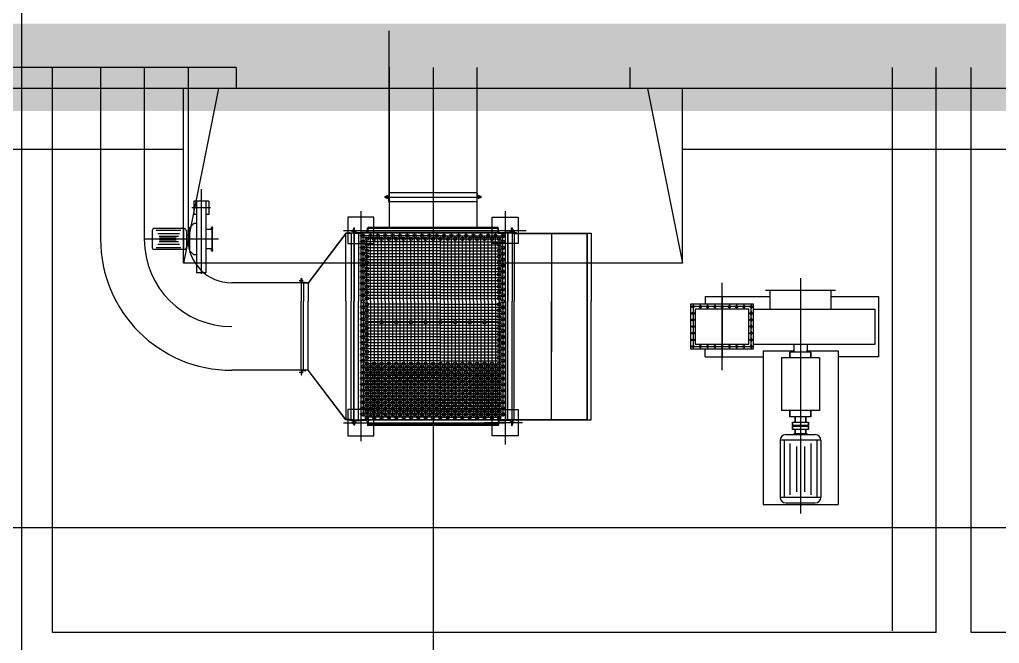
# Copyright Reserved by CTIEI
# Model space of a CAD drawing. Header units: metres. Extents: x -170 to 1091, y -90 to 504.
# Drawn here: x 199.98 to 211.17, y 76.11 to 83.25 of the extents above; entities that cross this region are included whole.
import ezdxf

# ---------------------------------------------------------------- set-up
doc = ezdxf.new("R2010")
doc.units = ezdxf.units.M
for name, pattern in [('PF_CENTER', [400, 250, -50, 50, -50]), ('PF_DASHED', [150, 100, -50]), ('PF_DIVIDE', [250, 100, -50, 0, -50, 0, -50])]:
    doc.linetypes.add(name, pattern=pattern)
for name, color, linetype in [('01', 7, 'CONTINUOUS'), ('02', 1, 'CONTINUOUS'), ('04', 2, 'PF_DASHED'), ('05', 4, 'PF_CENTER'), ('07', 6, 'PF_DIVIDE'), ('TKX', 3, 'CONTINUOUS'), ('方格网', 6, 'CONTINUOUS')]:
    doc.layers.add(name, color=color, linetype=linetype)

msp = doc.modelspace()

# ---------------------------------------------------------------- linework, layer by layer
for p, q in [((209.3, 80.148, 0), (208.5, 80.148, 0)), ((208.55, 80.148, 0), (208.55, 79.935, 0)), ((209.25, 79.935, 0), (209.25, 80.148, 0)), ((208.364, 79.935, 0), (209.754, 79.935, 0)), ((208.825, 79.535, 0), (208.825, 79.442, 0)), ((208.975, 79.535, 0), (208.975, 79.442, 0)), ((209.02, 79.442, 0), (208.78, 79.442, 0)), ((208.78, 79.442, 0), (208.78, 79.376, 0)), ((208.78, 79.376, 0), (208.78, 79.442, 0)), ((208.825, 79.442, 0), (208.825, 79.465, 0)), ((208.975, 79.442, 0), (208.975, 79.465, 0)), ((209.02, 79.442, 0), (209.02, 79.376, 0)), ((209.02, 79.376, 0), (209.02, 79.442, 0)), ((208.682, 79.376, 0), (208.682, 78.777, 0)), ((209.117, 79.376, 0), (208.682, 79.376, 0)), ((209.117, 79.376, 0), (209.117, 78.777, 0)), ((209.117, 78.777, 0), (208.682, 78.777, 0)), ((208.78, 78.704, 0), (208.78, 78.777, 0)), ((208.78, 78.777, 0), (208.78, 78.704, 0)), ((209.02, 78.704, 0), (209.02, 78.777, 0)), ((209.02, 78.777, 0), (209.02, 78.704, 0)), ((209.02, 78.704, 0), (208.78, 78.704, 0)), ((208.81, 78.642, 0), (208.81, 78.603, 0)), ((208.81, 78.603, 0), (208.81, 78.642, 0)), ((208.81, 78.642, 0), (208.99, 78.642, 0)), ((208.84, 78.642, 0), (208.84, 78.704, 0)), ((208.84, 78.704, 0), (208.84, 78.642, 0)), ((208.96, 78.642, 0), (208.96, 78.704, 0)), ((208.96, 78.704, 0), (208.96, 78.642, 0)), ((208.99, 78.642, 0), (208.99, 78.603, 0)), ((208.99, 78.603, 0), (208.99, 78.642, 0)), ((208.99, 78.603, 0), (208.81, 78.603, 0)), ((208.81, 78.597, 0), (208.81, 78.558, 0)), ((208.81, 78.558, 0), (208.81, 78.597, 0)), ((208.81, 78.597, 0), (208.99, 78.597, 0)), ((208.99, 78.558, 0), (208.81, 78.558, 0)), ((208.84, 78.597, 0), (208.84, 78.603, 0)), ((208.84, 78.603, 0), (208.84, 78.597, 0)), ((208.84, 78.51, 0), (208.84, 78.558, 0)), ((208.84, 78.558, 0), (208.84, 78.51, 0)), ((208.96, 78.597, 0), (208.96, 78.603, 0)), ((208.96, 78.603, 0), (208.96, 78.597, 0)), ((208.96, 78.51, 0), (208.96, 78.558, 0)), ((208.96, 78.558, 0), (208.96, 78.51, 0)), ((208.99, 78.597, 0), (208.99, 78.558, 0)), ((208.99, 78.558, 0), (208.99, 78.597, 0)), ((209.132, 78.436, 0), (208.668, 78.436, 0)), ((208.668, 78.436, 0), (208.668, 77.782, 0)), ((208.731, 78.499, 0), (209.069, 78.499, 0)), ((209.132, 78.436, 0), (209.132, 77.782, 0)), ((209.132, 77.782, 0), (208.668, 77.782, 0)), ((208.731, 77.719, 0), (209.069, 77.719, 0))]:
    msp.add_line(p, q)
at = {"ltscale": 8}
for p, q in [((204.093, 79.791, 0), (203.963, 79.791, 0)), ((204.093, 79.781, 0), (203.963, 79.781, 0)), ((204.261, 79.791, 0), (204.131, 79.791, 0)), ((204.261, 79.781, 0), (204.131, 79.781, 0)), ((204.429, 79.791, 0), (204.299, 79.791, 0)), ((204.429, 79.781, 0), (204.299, 79.781, 0)), ((204.597, 79.791, 0), (204.467, 79.791, 0)), ((204.597, 79.781, 0), (204.467, 79.781, 0)), ((204.765, 79.791, 0), (204.635, 79.791, 0)), ((204.765, 79.781, 0), (204.635, 79.781, 0)), ((204.933, 79.791, 0), (204.803, 79.791, 0)), ((204.933, 79.781, 0), (204.803, 79.781, 0)), ((205.101, 79.791, 0), (204.971, 79.791, 0)), ((205.101, 79.781, 0), (204.971, 79.781, 0)), ((205.269, 79.791, 0), (205.139, 79.791, 0)), ((205.269, 79.781, 0), (205.139, 79.781, 0)), ((205.437, 79.791, 0), (205.307, 79.791, 0)), ((205.437, 79.781, 0), (205.307, 79.781, 0))]:
    msp.add_line(p, q, dxfattribs=at)
at = {"linetype": 'Continuous', "const_width": 1, "elevation": 0}
msp.add_lwpolyline([(165.7, 127.024), (280.5, 127.024), (280.5, 82.699), (165.7, 82.699)], close=True, dxfattribs=at)
at = {"elevation": 0}
msp.add_lwpolyline([(208.823, 78.51), (208.823, 78.499), (208.977, 78.499), (208.977, 78.51)], close=True, dxfattribs=at)
for centre, start, end in [((208.731, 78.436, 0), 90, 180), ((209.069, 78.436, 0), 0, 90), ((208.731, 77.782, 0), 180, 270)]:
    msp.add_arc(centre, 0.063, start, end)
at = {"layer": '01', "ltscale": 8}
for p, q in [((200.9, 82.699, 0), (200.9, 80.735, 0)), ((201.9, 82.699, 0), (201.9, 80.735, 0)), ((204.2, 82.699, 0), (204.2, 80.867, 0)), ((205.2, 82.699, 0), (205.2, 80.867, 0)), ((204.2, 81.217, 0), (204.15, 81.217, 0)), ((204.2, 81.217, 0), (204.15, 81.217, 0)), ((204.15, 81.217, 0), (205.25, 81.217, 0)), ((204.156, 81.223, 0), (204.188, 81.223, 0)), ((204.156, 81.211, 0), (204.188, 81.211, 0)), ((204.194, 81.261, 0), (204.194, 81.229, 0)), ((204.194, 81.173, 0), (204.194, 81.205, 0)), ((204.2, 81.267, 0), (205.202, 81.267, 0)), ((205.2, 81.217, 0), (205.25, 81.217, 0)), ((205.2, 81.217, 0), (205.25, 81.217, 0)), ((205.206, 81.261, 0), (205.206, 81.229, 0)), ((205.206, 81.173, 0), (205.206, 81.205, 0)), ((205.244, 81.223, 0), (205.212, 81.223, 0)), ((205.244, 81.211, 0), (205.212, 81.211, 0)), ((201.965, 81.169, 0), (201.965, 81.018, 0)), ((202.136, 81.169, 0), (201.965, 81.169, 0)), ((201.995, 81.169, 0), (201.995, 80.348, 0)), ((202.104, 81.169, 0), (202.104, 80.348, 0)), ((202.136, 81.169, 0), (202.136, 81.018, 0)), ((204.2, 81.167, 0), (205.202, 81.167, 0)), ((201.995, 81.018, 0), (201.965, 81.018, 0)), ((201.995, 81.018, 0), (201.965, 81.018, 0)), ((202.136, 81.018, 0), (202.104, 81.018, 0)), ((203.725, 80.985, 0), (203.725, 80.685, 0)), ((204.025, 80.985, 0), (203.725, 80.985, 0)), ((204.025, 80.685, 0), (204.025, 80.985, 0)), ((205.375, 80.985, 0), (205.675, 80.985, 0)), ((205.375, 80.685, 0), (205.375, 80.985, 0)), ((205.675, 80.985, 0), (205.675, 80.685, 0)), ((201.86, 80.855, 0), (201.511, 80.855, 0)), ((201.85, 80.855, 0), (201.85, 80.615, 0)), ((201.915, 80.865, 0), (201.965, 80.915, 0)), ((201.915, 80.865, 0), (201.915, 80.605, 0)), ((201.995, 80.915, 0), (201.965, 80.915, 0)), ((202.176, 80.877, 0), (202.172, 80.877, 0)), ((202.172, 80.877, 0), (202.172, 80.593, 0)), ((202.176, 80.877, 0), (202.176, 80.593, 0)), ((203.794, 80.802, 0), (203.794, 80.852, 0)), ((203.797, 80.802, 0), (203.797, 80.867, 0)), ((203.806, 80.82, 0), (203.802, 80.863, 0)), ((203.948, 80.82, 0), (203.952, 80.863, 0)), ((205.443, 80.867, 0), (203.957, 80.867, 0)), ((203.957, 80.802, 0), (203.957, 80.867, 0)), ((205.443, 80.855, 0), (203.957, 80.855, 0)), ((205.443, 80.802, 0), (205.443, 80.867, 0)), ((205.452, 80.82, 0), (205.448, 80.863, 0)), ((205.594, 80.82, 0), (205.598, 80.863, 0)), ((205.603, 80.802, 0), (205.603, 80.867, 0)), ((205.606, 80.802, 0), (205.606, 80.852, 0)), ((201.491, 80.835, 0), (201.491, 80.635, 0)), ((201.881, 80.835, 0), (201.881, 80.635, 0)), ((201.915, 80.775, 0), (201.881, 80.775, 0)), ((202.176, 80.847, 0), (202.104, 80.847, 0)), ((203.704, 80.802, 0), (203.274, 80.235, 0)), ((203.705, 80.799, 0), (203.275, 80.232, 0)), ((203.744, 80.802, 0), (203.704, 80.802, 0)), ((203.705, 80.024, 0), (203.705, 80.799, 0)), ((203.764, 80.799, 0), (203.705, 80.799, 0)), ((203.794, 80.802, 0), (203.744, 80.802, 0)), ((203.749, 80.807, 0), (203.784, 80.807, 0)), ((203.764, 80.802, 0), (203.764, 80.024, 0)), ((203.789, 80.847, 0), (203.789, 80.813, 0)), ((203.794, 80.814, 0), (203.794, 80.024, 0)), ((203.797, 80.814, 0), (203.797, 80.024, 0)), ((203.797, 80.802, 0), (203.877, 80.802, 0)), ((203.816, 80.811, 0), (203.877, 80.811, 0)), ((203.85, 80.814, 0), (203.85, 80.024, 0)), ((203.938, 80.811, 0), (203.877, 80.811, 0)), ((203.957, 80.802, 0), (203.877, 80.802, 0)), ((205.443, 80.811, 0), (203.957, 80.811, 0)), ((205.443, 80.802, 0), (203.957, 80.802, 0)), ((205.443, 80.802, 0), (205.523, 80.802, 0)), ((205.462, 80.811, 0), (205.523, 80.811, 0)), ((205.584, 80.811, 0), (205.523, 80.811, 0)), ((205.603, 80.802, 0), (205.523, 80.802, 0)), ((205.55, 80.802, 0), (205.55, 80.024, 0)), ((205.603, 80.814, 0), (205.603, 80.024, 0)), ((205.606, 80.814, 0), (205.606, 80.024, 0)), ((205.606, 80.802, 0), (205.656, 80.802, 0)), ((205.611, 80.847, 0), (205.611, 80.813, 0)), ((205.651, 80.807, 0), (205.617, 80.807, 0)), ((205.626, 80.802, 0), (205.626, 80.024, 0)), ((205.626, 80.799, 0), (206.463, 80.799, 0)), ((205.656, 80.802, 0), (206.506, 80.802, 0)), ((206.056, 80.799, 0), (206.056, 79.446, 0)), ((206.463, 78.668, 0), (206.463, 80.802, 0)), ((206.466, 78.668, 0), (206.466, 80.802, 0)), ((206.506, 80.802, 0), (206.506, 80.024, 0)), ((201.915, 80.695, 0), (201.881, 80.695, 0)), ((203.725, 80.685, 0), (204.025, 80.685, 0)), ((205.675, 80.685, 0), (205.375, 80.685, 0)), ((201.86, 80.615, 0), (201.511, 80.615, 0)), ((201.915, 80.605, 0), (201.965, 80.555, 0)), ((201.995, 80.555, 0), (201.965, 80.555, 0)), ((202.176, 80.623, 0), (202.104, 80.623, 0)), ((202.176, 80.593, 0), (202.172, 80.593, 0)), ((202.104, 80.348, 0), (201.995, 80.348, 0)), ((203.274, 80.235, 0), (202.4, 80.235, 0)), ((203.194, 80.235, 0), (203.194, 80.285, 0)), ((203.194, 80.235, 0), (203.194, 80.024, 0)), ((203.194, 80.235, 0), (203.244, 80.235, 0)), ((203.274, 80.235, 0), (203.194, 80.235, 0)), ((203.199, 80.28, 0), (203.199, 80.246, 0)), ((203.239, 80.24, 0), (203.205, 80.24, 0)), ((203.219, 80.235, 0), (203.219, 80.024, 0)), ((203.275, 80.232, 0), (203.219, 80.232, 0)), ((203.274, 80.232, 0), (203.274, 80.024, 0)), ((207.81, 80.08, 0), (207.81, 79.99, 0)), ((207.81, 80.08, 0), (208.55, 80.08, 0)), ((209.25, 80.08, 0), (209.79, 80.08, 0)), ((209.79, 80.08, 0), (209.79, 79.39, 0)), ((203.194, 79.235, 0), (203.194, 80.024, 0)), ((203.219, 79.235, 0), (203.219, 80.024, 0)), ((203.274, 79.235, 0), (203.274, 80.024, 0)), ((203.705, 80.024, 0), (203.705, 78.671, 0)), ((203.764, 78.668, 0), (203.764, 80.024, 0)), ((203.794, 78.668, 0), (203.794, 80.024, 0)), ((203.797, 78.668, 0), (203.797, 80.024, 0)), ((203.85, 78.668, 0), (203.85, 80.024, 0)), ((205.55, 78.668, 0), (205.55, 80.024, 0)), ((205.603, 78.668, 0), (205.603, 80.024, 0)), ((205.606, 78.668, 0), (205.606, 80.024, 0)), ((205.626, 78.668, 0), (205.626, 80.024, 0)), ((206.056, 78.671, 0), (206.056, 80.024, 0)), ((206.506, 78.668, 0), (206.506, 80.024, 0)), ((207.644, 79.99, 0), (207.644, 79.48, 0)), ((208.364, 79.99, 0), (207.644, 79.99, 0)), ((208.364, 79.48, 0), (208.364, 79.99, 0)), ((207.698, 79.935, 0), (207.698, 79.535, 0)), ((208.31, 79.935, 0), (207.698, 79.935, 0)), ((208.31, 79.535, 0), (208.31, 79.935, 0)), ((209.754, 79.535, 0), (209.754, 79.935, 0)), ((207.698, 79.535, 0), (208.31, 79.535, 0)), ((207.644, 79.48, 0), (208.364, 79.48, 0)), ((207.81, 79.39, 0), (207.81, 79.48, 0)), ((208.472, 79.458, 0), (208.472, 77.7, 0)), ((208.472, 79.458, 0), (208.825, 79.458, 0)), ((208.975, 79.458, 0), (209.329, 79.458, 0)), ((209.329, 79.458, 0), (209.329, 77.7, 0)), ((207.81, 79.39, 0), (208.472, 79.39, 0)), ((209.79, 79.39, 0), (209.329, 79.39, 0)), ((203.274, 79.235, 0), (202.4, 79.235, 0)), ((203.274, 79.235, 0), (203.194, 79.235, 0)), ((203.194, 79.235, 0), (203.244, 79.235, 0)), ((203.194, 79.235, 0), (203.194, 79.185, 0)), ((203.199, 79.19, 0), (203.199, 79.225, 0)), ((203.239, 79.23, 0), (203.205, 79.23, 0)), ((203.275, 79.238, 0), (203.219, 79.238, 0)), ((203.704, 78.668, 0), (203.274, 79.235, 0)), ((203.705, 78.671, 0), (203.275, 79.238, 0)), ((204.025, 78.785, 0), (203.725, 78.785, 0)), ((203.725, 78.785, 0), (203.725, 78.485, 0)), ((204.025, 78.485, 0), (204.025, 78.785, 0)), ((205.375, 78.785, 0), (205.675, 78.785, 0)), ((205.375, 78.485, 0), (205.375, 78.785, 0)), ((205.675, 78.785, 0), (205.675, 78.485, 0)), ((203.744, 78.668, 0), (203.704, 78.668, 0)), ((203.764, 78.671, 0), (203.705, 78.671, 0)), ((203.794, 78.668, 0), (203.744, 78.668, 0)), ((203.749, 78.663, 0), (203.784, 78.663, 0)), ((203.789, 78.623, 0), (203.789, 78.658, 0)), ((203.794, 78.668, 0), (203.794, 78.618, 0)), ((203.797, 78.668, 0), (203.877, 78.668, 0)), ((203.797, 78.668, 0), (203.797, 78.603, 0)), ((203.806, 78.651, 0), (203.802, 78.608, 0)), ((203.816, 78.66, 0), (203.877, 78.66, 0)), ((203.957, 78.668, 0), (203.877, 78.668, 0)), ((203.938, 78.66, 0), (203.877, 78.66, 0)), ((203.948, 78.651, 0), (203.952, 78.608, 0)), ((205.905, 78.668, 0), (203.957, 78.668, 0)), ((203.957, 78.668, 0), (203.957, 78.603, 0)), ((205.443, 78.665, 0), (203.957, 78.665, 0)), ((205.443, 78.615, 0), (203.957, 78.615, 0)), ((205.443, 78.668, 0), (205.523, 78.668, 0)), ((205.443, 78.668, 0), (205.443, 78.603, 0)), ((205.452, 78.651, 0), (205.448, 78.608, 0)), ((205.462, 78.66, 0), (205.523, 78.66, 0)), ((205.603, 78.668, 0), (205.523, 78.668, 0)), ((205.584, 78.66, 0), (205.523, 78.66, 0)), ((205.594, 78.651, 0), (205.598, 78.608, 0)), ((205.603, 78.668, 0), (205.603, 78.603, 0)), ((205.606, 78.668, 0), (205.656, 78.668, 0)), ((205.606, 78.668, 0), (205.606, 78.618, 0)), ((205.611, 78.623, 0), (205.611, 78.658, 0)), ((205.651, 78.663, 0), (205.617, 78.663, 0)), ((205.626, 78.671, 0), (206.463, 78.671, 0)), ((205.656, 78.668, 0), (206.506, 78.668, 0)), ((205.443, 78.603, 0), (203.957, 78.603, 0)), ((203.725, 78.485, 0), (204.025, 78.485, 0)), ((205.675, 78.485, 0), (205.375, 78.485, 0)), ((208.472, 77.7, 0), (209.329, 77.7, 0))]:
    msp.add_line(p, q, dxfattribs=at)
at = {"layer": '01'}
msp.add_line((208.364, 79.535, 0), (209.754, 79.535, 0), dxfattribs=at)
at = {"layer": '01', "ltscale": 8}
for centre, radius in [((203.902, 80.772, 0), 0.02), ((203.944, 80.738, 0), 0.02), ((203.986, 80.772, 0), 0.02), ((204.028, 80.738, 0), 0.02), ((204.07, 80.772, 0), 0.02), ((204.112, 80.738, 0), 0.02), ((204.154, 80.772, 0), 0.02), ((204.196, 80.738, 0), 0.02), ((204.238, 80.772, 0), 0.02), ((204.28, 80.738, 0), 0.02), ((204.322, 80.772, 0), 0.02), ((204.364, 80.738, 0), 0.02), ((204.406, 80.772, 0), 0.02), ((204.448, 80.738, 0), 0.02), ((204.49, 80.772, 0), 0.02), ((204.532, 80.738, 0), 0.02), ((204.574, 80.772, 0), 0.02), ((204.616, 80.738, 0), 0.02), ((204.658, 80.772, 0), 0.02), ((204.7, 80.738, 0), 0.02), ((204.742, 80.772, 0), 0.02), ((204.784, 80.738, 0), 0.02), ((204.826, 80.772, 0), 0.02), ((204.868, 80.738, 0), 0.02), ((204.91, 80.772, 0), 0.02), ((204.952, 80.738, 0), 0.02), ((204.994, 80.772, 0), 0.02), ((205.036, 80.738, 0), 0.02), ((205.078, 80.772, 0), 0.02), ((205.12, 80.738, 0), 0.02), ((205.162, 80.772, 0), 0.02), ((205.204, 80.738, 0), 0.02), ((205.246, 80.772, 0), 0.02), ((205.288, 80.738, 0), 0.02), ((205.33, 80.772, 0), 0.02), ((205.372, 80.738, 0), 0.02), ((205.414, 80.772, 0), 0.02), ((205.456, 80.738, 0), 0.02), ((205.498, 80.772, 0), 0.02), ((203.902, 80.704, 0), 0.02), ((203.902, 80.636, 0), 0.02), ((203.944, 80.67, 0), 0.02), ((205.456, 80.67, 0), 0.02), ((205.498, 80.704, 0), 0.02), ((205.498, 80.636, 0), 0.02), ((203.902, 80.568, 0), 0.02), ((203.902, 80.5, 0), 0.02), ((203.944, 80.602, 0), 0.02), ((203.944, 80.534, 0), 0.02), ((205.456, 80.602, 0), 0.02), ((205.456, 80.534, 0), 0.02), ((205.498, 80.568, 0), 0.02), ((205.498, 80.5, 0), 0.02), ((203.902, 80.432, 0), 0.02), ((203.944, 80.466, 0), 0.02), ((203.944, 80.398, 0), 0.02), ((205.456, 80.466, 0), 0.02), ((205.456, 80.398, 0), 0.02), ((205.498, 80.432, 0), 0.02), ((203.902, 80.364, 0), 0.02), ((203.902, 80.296, 0), 0.02), ((203.944, 80.33, 0), 0.02), ((205.456, 80.33, 0), 0.02), ((205.498, 80.364, 0), 0.02), ((205.498, 80.296, 0), 0.02), ((203.902, 80.228, 0), 0.02), ((203.902, 80.16, 0), 0.02), ((203.944, 80.262, 0), 0.02), ((203.944, 80.194, 0), 0.02), ((205.456, 80.262, 0), 0.02), ((205.456, 80.194, 0), 0.02), ((205.498, 80.228, 0), 0.02), ((205.498, 80.16, 0), 0.02), ((203.902, 80.092, 0), 0.02), ((203.944, 80.126, 0), 0.02), ((203.944, 80.058, 0), 0.02), ((205.456, 80.126, 0), 0.02), ((205.456, 80.058, 0), 0.02), ((205.498, 80.092, 0), 0.02), ((203.902, 80.024, 0), 0.02), ((203.902, 79.956, 0), 0.02), ((203.944, 79.99, 0), 0.02), ((205.456, 79.99, 0), 0.02), ((205.498, 80.024, 0), 0.02), ((205.498, 79.956, 0), 0.02), ((207.672, 79.963, 0), 0.012), ((207.755, 79.963, 0), 0.012), ((207.838, 79.963, 0), 0.012), ((207.921, 79.963, 0), 0.012), ((208.004, 79.963, 0), 0.012), ((208.087, 79.963, 0), 0.012), ((208.17, 79.963, 0), 0.012), ((208.253, 79.963, 0), 0.012), ((208.336, 79.963, 0), 0.012), ((203.902, 79.888, 0), 0.02), ((203.944, 79.922, 0), 0.02), ((203.944, 79.854, 0), 0.02), ((205.456, 79.922, 0), 0.02), ((205.456, 79.854, 0), 0.02), ((205.498, 79.888, 0), 0.02), ((207.672, 79.887, 0), 0.012), ((208.336, 79.887, 0), 0.012), ((203.902, 79.82, 0), 0.02), ((203.902, 79.752, 0), 0.02), ((203.944, 79.786, 0), 0.02), ((203.944, 79.718, 0), 0.02), ((204.112, 79.786, 0), 0.02), ((204.28, 79.786, 0), 0.02), ((204.448, 79.786, 0), 0.02), ((204.616, 79.786, 0), 0.02), ((204.784, 79.786, 0), 0.02), ((204.952, 79.786, 0), 0.02), ((205.12, 79.786, 0), 0.02), ((205.288, 79.786, 0), 0.02), ((205.456, 79.786, 0), 0.02), ((205.456, 79.718, 0), 0.02), ((205.498, 79.82, 0), 0.02), ((205.498, 79.752, 0), 0.02), ((207.672, 79.811, 0), 0.012), ((207.672, 79.735, 0), 0.012), ((208.336, 79.811, 0), 0.012), ((208.336, 79.735, 0), 0.012), ((203.902, 79.684, 0), 0.02), ((203.902, 79.616, 0), 0.02), ((203.944, 79.65, 0), 0.02), ((205.456, 79.65, 0), 0.02), ((205.498, 79.684, 0), 0.02), ((205.498, 79.616, 0), 0.02), ((207.672, 79.659, 0), 0.012), ((208.336, 79.659, 0), 0.012), ((203.902, 79.548, 0), 0.02), ((203.944, 79.582, 0), 0.02), ((203.944, 79.514, 0), 0.02), ((205.456, 79.582, 0), 0.02), ((205.456, 79.514, 0), 0.02), ((205.498, 79.548, 0), 0.02), ((207.672, 79.583, 0), 0.012), ((207.672, 79.507, 0), 0.012), ((207.755, 79.507, 0), 0.012), ((207.838, 79.507, 0), 0.012), ((207.921, 79.507, 0), 0.012), ((208.004, 79.507, 0), 0.012), ((208.087, 79.507, 0), 0.012), ((208.17, 79.507, 0), 0.012), ((208.253, 79.507, 0), 0.012), ((208.336, 79.583, 0), 0.012), ((208.336, 79.507, 0), 0.012), ((203.902, 79.48, 0), 0.02), ((203.902, 79.412, 0), 0.02), ((203.944, 79.446, 0), 0.02), ((203.944, 79.378, 0), 0.02), ((205.456, 79.446, 0), 0.02), ((205.456, 79.378, 0), 0.02), ((205.498, 79.48, 0), 0.02), ((205.498, 79.412, 0), 0.02), ((203.902, 79.344, 0), 0.02), ((203.902, 79.276, 0), 0.02), ((203.944, 79.31, 0), 0.02), ((203.986, 79.276, 0), 0.02), ((204.028, 79.31, 0), 0.02), ((204.07, 79.276, 0), 0.02), ((204.112, 79.31, 0), 0.02), ((204.154, 79.276, 0), 0.02), ((204.196, 79.31, 0), 0.02), ((204.238, 79.276, 0), 0.02), ((204.28, 79.31, 0), 0.02), ((204.322, 79.276, 0), 0.02), ((204.364, 79.31, 0), 0.02), ((204.406, 79.276, 0), 0.02), ((204.448, 79.31, 0), 0.02), ((204.49, 79.276, 0), 0.02), ((204.532, 79.31, 0), 0.02), ((204.574, 79.276, 0), 0.02), ((204.616, 79.31, 0), 0.02), ((204.658, 79.276, 0), 0.02), ((204.7, 79.31, 0), 0.02), ((204.742, 79.276, 0), 0.02), ((204.784, 79.31, 0), 0.02), ((204.826, 79.276, 0), 0.02), ((204.868, 79.31, 0), 0.02), ((204.91, 79.276, 0), 0.02), ((204.952, 79.31, 0), 0.02), ((204.994, 79.276, 0), 0.02), ((205.036, 79.31, 0), 0.02), ((205.078, 79.276, 0), 0.02), ((205.12, 79.31, 0), 0.02), ((205.162, 79.276, 0), 0.02), ((205.204, 79.31, 0), 0.02), ((205.246, 79.276, 0), 0.02), ((205.288, 79.31, 0), 0.02), ((205.33, 79.276, 0), 0.02), ((205.372, 79.31, 0), 0.02), ((205.414, 79.276, 0), 0.02), ((205.456, 79.31, 0), 0.02), ((205.498, 79.344, 0), 0.02), ((205.498, 79.276, 0), 0.02), ((203.902, 79.208, 0), 0.02), ((203.944, 79.242, 0), 0.02), ((203.944, 79.174, 0), 0.02), ((203.986, 79.208, 0), 0.02), ((204.028, 79.242, 0), 0.02), ((204.028, 79.174, 0), 0.02), ((204.07, 79.208, 0), 0.02), ((204.112, 79.242, 0), 0.02), ((204.112, 79.174, 0), 0.02), ((204.154, 79.208, 0), 0.02), ((204.196, 79.242, 0), 0.02), ((204.196, 79.174, 0), 0.02), ((204.238, 79.208, 0), 0.02), ((204.28, 79.242, 0), 0.02), ((204.28, 79.174, 0), 0.02), ((204.322, 79.208, 0), 0.02), ((204.364, 79.242, 0), 0.02), ((204.364, 79.174, 0), 0.02), ((204.406, 79.208, 0), 0.02), ((204.448, 79.242, 0), 0.02), ((204.448, 79.174, 0), 0.02), ((204.49, 79.208, 0), 0.02), ((204.532, 79.242, 0), 0.02), ((204.532, 79.174, 0), 0.02), ((204.574, 79.208, 0), 0.02), ((204.616, 79.242, 0), 0.02), ((204.616, 79.174, 0), 0.02), ((204.658, 79.208, 0), 0.02), ((204.7, 79.242, 0), 0.02), ((204.7, 79.174, 0), 0.02), ((204.742, 79.208, 0), 0.02), ((204.784, 79.242, 0), 0.02), ((204.784, 79.174, 0), 0.02), ((204.826, 79.208, 0), 0.02), ((204.868, 79.242, 0), 0.02), ((204.868, 79.174, 0), 0.02), ((204.91, 79.208, 0), 0.02), ((204.952, 79.242, 0), 0.02), ((204.952, 79.174, 0), 0.02), ((204.994, 79.208, 0), 0.02), ((205.036, 79.242, 0), 0.02), ((205.036, 79.174, 0), 0.02), ((205.078, 79.208, 0), 0.02), ((205.12, 79.242, 0), 0.02), ((205.12, 79.174, 0), 0.02), ((205.162, 79.208, 0), 0.02), ((205.204, 79.242, 0), 0.02), ((205.204, 79.174, 0), 0.02), ((205.246, 79.208, 0), 0.02), ((205.288, 79.242, 0), 0.02), ((205.288, 79.174, 0), 0.02), ((205.33, 79.208, 0), 0.02), ((205.372, 79.242, 0), 0.02), ((205.372, 79.174, 0), 0.02), ((205.414, 79.208, 0), 0.02), ((205.456, 79.242, 0), 0.02), ((205.456, 79.174, 0), 0.02), ((205.498, 79.208, 0), 0.02), ((203.902, 79.14, 0), 0.02), ((203.902, 79.072, 0), 0.02), ((203.944, 79.106, 0), 0.02), ((203.986, 79.14, 0), 0.02), ((203.986, 79.072, 0), 0.02), ((204.028, 79.106, 0), 0.02), ((204.07, 79.14, 0), 0.02), ((204.07, 79.072, 0), 0.02), ((204.112, 79.106, 0), 0.02), ((204.154, 79.14, 0), 0.02), ((204.154, 79.072, 0), 0.02), ((204.196, 79.106, 0), 0.02), ((204.238, 79.14, 0), 0.02), ((204.238, 79.072, 0), 0.02), ((204.28, 79.106, 0), 0.02), ((204.322, 79.14, 0), 0.02), ((204.322, 79.072, 0), 0.02), ((204.364, 79.106, 0), 0.02), ((204.406, 79.14, 0), 0.02), ((204.406, 79.072, 0), 0.02), ((204.448, 79.106, 0), 0.02), ((204.49, 79.14, 0), 0.02), ((204.49, 79.072, 0), 0.02), ((204.532, 79.106, 0), 0.02), ((204.574, 79.14, 0), 0.02), ((204.574, 79.072, 0), 0.02), ((204.616, 79.106, 0), 0.02), ((204.658, 79.14, 0), 0.02), ((204.658, 79.072, 0), 0.02), ((204.7, 79.106, 0), 0.02), ((204.742, 79.14, 0), 0.02), ((204.742, 79.072, 0), 0.02), ((204.784, 79.106, 0), 0.02), ((204.826, 79.14, 0), 0.02), ((204.826, 79.072, 0), 0.02), ((204.868, 79.106, 0), 0.02), ((204.91, 79.14, 0), 0.02), ((204.91, 79.072, 0), 0.02), ((204.952, 79.106, 0), 0.02), ((204.994, 79.14, 0), 0.02), ((204.994, 79.072, 0), 0.02), ((205.036, 79.106, 0), 0.02), ((205.078, 79.14, 0), 0.02), ((205.078, 79.072, 0), 0.02), ((205.12, 79.106, 0), 0.02), ((205.162, 79.14, 0), 0.02), ((205.162, 79.072, 0), 0.02), ((205.204, 79.106, 0), 0.02), ((205.246, 79.14, 0), 0.02), ((205.246, 79.072, 0), 0.02), ((205.288, 79.106, 0), 0.02), ((205.33, 79.14, 0), 0.02), ((205.33, 79.072, 0), 0.02), ((205.372, 79.106, 0), 0.02), ((205.414, 79.14, 0), 0.02), ((205.414, 79.072, 0), 0.02), ((205.456, 79.106, 0), 0.02), ((205.498, 79.14, 0), 0.02), ((205.498, 79.072, 0), 0.02), ((203.902, 79.004, 0), 0.02), ((203.902, 78.936, 0), 0.02), ((203.944, 79.038, 0), 0.02), ((203.944, 78.97, 0), 0.02), ((203.986, 79.004, 0), 0.02), ((203.986, 78.936, 0), 0.02), ((204.028, 79.038, 0), 0.02), ((204.028, 78.97, 0), 0.02), ((204.07, 79.004, 0), 0.02), ((204.07, 78.936, 0), 0.02), ((204.112, 79.038, 0), 0.02), ((204.112, 78.97, 0), 0.02), ((204.154, 79.004, 0), 0.02), ((204.154, 78.936, 0), 0.02), ((204.196, 79.038, 0), 0.02), ((204.196, 78.97, 0), 0.02), ((204.238, 79.004, 0), 0.02), ((204.238, 78.936, 0), 0.02), ((204.28, 79.038, 0), 0.02), ((204.28, 78.97, 0), 0.02), ((204.322, 79.004, 0), 0.02), ((204.322, 78.936, 0), 0.02), ((204.364, 79.038, 0), 0.02), ((204.364, 78.97, 0), 0.02), ((204.406, 79.004, 0), 0.02), ((204.406, 78.936, 0), 0.02), ((204.448, 79.038, 0), 0.02), ((204.448, 78.97, 0), 0.02), ((204.49, 79.004, 0), 0.02), ((204.49, 78.936, 0), 0.02), ((204.532, 79.038, 0), 0.02), ((204.532, 78.97, 0), 0.02), ((204.574, 79.004, 0), 0.02), ((204.574, 78.936, 0), 0.02), ((204.616, 79.038, 0), 0.02), ((204.616, 78.97, 0), 0.02), ((204.658, 79.004, 0), 0.02), ((204.658, 78.936, 0), 0.02), ((204.7, 79.038, 0), 0.02), ((204.7, 78.97, 0), 0.02), ((204.742, 79.004, 0), 0.02), ((204.742, 78.936, 0), 0.02), ((204.784, 79.038, 0), 0.02), ((204.784, 78.97, 0), 0.02), ((204.826, 79.004, 0), 0.02), ((204.826, 78.936, 0), 0.02), ((204.868, 79.038, 0), 0.02), ((204.868, 78.97, 0), 0.02), ((204.91, 79.004, 0), 0.02), ((204.91, 78.936, 0), 0.02), ((204.952, 79.038, 0), 0.02), ((204.952, 78.97, 0), 0.02), ((204.994, 79.004, 0), 0.02), ((204.994, 78.936, 0), 0.02), ((205.036, 79.038, 0), 0.02), ((205.036, 78.97, 0), 0.02), ((205.078, 79.004, 0), 0.02), ((205.078, 78.936, 0), 0.02), ((205.12, 79.038, 0), 0.02), ((205.12, 78.97, 0), 0.02), ((205.162, 79.004, 0), 0.02), ((205.162, 78.936, 0), 0.02), ((205.204, 79.038, 0), 0.02), ((205.204, 78.97, 0), 0.02), ((205.246, 79.004, 0), 0.02), ((205.246, 78.936, 0), 0.02), ((205.288, 79.038, 0), 0.02), ((205.288, 78.97, 0), 0.02), ((205.33, 79.004, 0), 0.02), ((205.33, 78.936, 0), 0.02), ((205.372, 79.038, 0), 0.02), ((205.372, 78.97, 0), 0.02), ((205.414, 79.004, 0), 0.02), ((205.414, 78.936, 0), 0.02), ((205.456, 79.038, 0), 0.02), ((205.456, 78.97, 0), 0.02), ((205.498, 79.004, 0), 0.02), ((205.498, 78.936, 0), 0.02), ((203.902, 78.868, 0), 0.02), ((203.944, 78.902, 0), 0.02), ((203.944, 78.834, 0), 0.02), ((203.986, 78.868, 0), 0.02), ((204.028, 78.902, 0), 0.02), ((204.028, 78.834, 0), 0.02), ((204.07, 78.868, 0), 0.02), ((204.112, 78.902, 0), 0.02), ((204.112, 78.834, 0), 0.02), ((204.154, 78.868, 0), 0.02), ((204.196, 78.902, 0), 0.02), ((204.196, 78.834, 0), 0.02), ((204.238, 78.868, 0), 0.02), ((204.28, 78.902, 0), 0.02), ((204.28, 78.834, 0), 0.02), ((204.322, 78.868, 0), 0.02), ((204.364, 78.902, 0), 0.02), ((204.364, 78.834, 0), 0.02), ((204.406, 78.868, 0), 0.02), ((204.448, 78.902, 0), 0.02), ((204.448, 78.834, 0), 0.02), ((204.49, 78.868, 0), 0.02), ((204.532, 78.902, 0), 0.02), ((204.532, 78.834, 0), 0.02), ((204.574, 78.868, 0), 0.02), ((204.616, 78.902, 0), 0.02), ((204.616, 78.834, 0), 0.02), ((204.658, 78.868, 0), 0.02), ((204.7, 78.902, 0), 0.02), ((204.7, 78.834, 0), 0.02), ((204.742, 78.868, 0), 0.02), ((204.784, 78.902, 0), 0.02), ((204.784, 78.834, 0), 0.02), ((204.826, 78.868, 0), 0.02), ((204.868, 78.902, 0), 0.02), ((204.868, 78.834, 0), 0.02), ((204.91, 78.868, 0), 0.02), ((204.952, 78.902, 0), 0.02), ((204.952, 78.834, 0), 0.02), ((204.994, 78.868, 0), 0.02), ((205.036, 78.902, 0), 0.02), ((205.036, 78.834, 0), 0.02), ((205.078, 78.868, 0), 0.02), ((205.12, 78.902, 0), 0.02), ((205.12, 78.834, 0), 0.02), ((205.162, 78.868, 0), 0.02), ((205.204, 78.902, 0), 0.02), ((205.204, 78.834, 0), 0.02), ((205.246, 78.868, 0), 0.02), ((205.288, 78.902, 0), 0.02), ((205.288, 78.834, 0), 0.02), ((205.33, 78.868, 0), 0.02), ((205.372, 78.902, 0), 0.02), ((205.372, 78.834, 0), 0.02), ((205.414, 78.868, 0), 0.02), ((205.456, 78.902, 0), 0.02), ((205.456, 78.834, 0), 0.02), ((205.498, 78.868, 0), 0.02), ((203.902, 78.8, 0), 0.02), ((203.902, 78.732, 0), 0.02), ((203.944, 78.766, 0), 0.02), ((203.986, 78.8, 0), 0.02), ((203.986, 78.732, 0), 0.02), ((204.028, 78.766, 0), 0.02), ((204.07, 78.8, 0), 0.02), ((204.07, 78.732, 0), 0.02), ((204.112, 78.766, 0), 0.02), ((204.154, 78.8, 0), 0.02), ((204.154, 78.732, 0), 0.02), ((204.196, 78.766, 0), 0.02), ((204.238, 78.8, 0), 0.02), ((204.238, 78.732, 0), 0.02), ((204.28, 78.766, 0), 0.02), ((204.322, 78.8, 0), 0.02), ((204.322, 78.732, 0), 0.02), ((204.364, 78.766, 0), 0.02), ((204.406, 78.8, 0), 0.02), ((204.406, 78.732, 0), 0.02), ((204.448, 78.766, 0), 0.02), ((204.49, 78.8, 0), 0.02), ((204.49, 78.732, 0), 0.02), ((204.532, 78.766, 0), 0.02), ((204.574, 78.8, 0), 0.02), ((204.574, 78.732, 0), 0.02), ((204.616, 78.766, 0), 0.02), ((204.658, 78.8, 0), 0.02), ((204.658, 78.732, 0), 0.02), ((204.7, 78.766, 0), 0.02), ((204.742, 78.8, 0), 0.02), ((204.742, 78.732, 0), 0.02), ((204.784, 78.766, 0), 0.02), ((204.826, 78.8, 0), 0.02), ((204.826, 78.732, 0), 0.02), ((204.868, 78.766, 0), 0.02), ((204.91, 78.8, 0), 0.02), ((204.91, 78.732, 0), 0.02), ((204.952, 78.766, 0), 0.02), ((204.994, 78.8, 0), 0.02), ((204.994, 78.732, 0), 0.02), ((205.036, 78.766, 0), 0.02), ((205.078, 78.8, 0), 0.02), ((205.078, 78.732, 0), 0.02), ((205.12, 78.766, 0), 0.02), ((205.162, 78.8, 0), 0.02), ((205.162, 78.732, 0), 0.02), ((205.204, 78.766, 0), 0.02), ((205.246, 78.8, 0), 0.02), ((205.246, 78.732, 0), 0.02), ((205.288, 78.766, 0), 0.02), ((205.33, 78.8, 0), 0.02), ((205.33, 78.732, 0), 0.02), ((205.372, 78.766, 0), 0.02), ((205.414, 78.8, 0), 0.02), ((205.414, 78.732, 0), 0.02), ((205.456, 78.766, 0), 0.02), ((205.498, 78.8, 0), 0.02), ((205.498, 78.732, 0), 0.02), ((203.944, 78.698, 0), 0.02), ((204.028, 78.698, 0), 0.02), ((204.112, 78.698, 0), 0.02), ((204.196, 78.698, 0), 0.02), ((204.28, 78.698, 0), 0.02), ((204.364, 78.698, 0), 0.02), ((204.448, 78.698, 0), 0.02), ((204.532, 78.698, 0), 0.02), ((204.616, 78.698, 0), 0.02), ((204.7, 78.698, 0), 0.02), ((204.784, 78.698, 0), 0.02), ((204.868, 78.698, 0), 0.02), ((204.952, 78.698, 0), 0.02), ((205.036, 78.698, 0), 0.02), ((205.12, 78.698, 0), 0.02), ((205.204, 78.698, 0), 0.02), ((205.288, 78.698, 0), 0.02), ((205.372, 78.698, 0), 0.02), ((205.456, 78.698, 0), 0.02)]:
    msp.add_circle(centre, radius, dxfattribs=at)
for centre, radius, start, end in [((204.155, 81.218, 0), 0.00499, 76.6899, 193.3101), ((204.155, 81.216, 0), 0.00499, 166.6899, 283.3101), ((204.188, 81.229, 0), 0.006, 270, 0), ((204.188, 81.205, 0), 0.006, 0, 90), ((204.199, 81.262, 0), 0.00499, 76.6899, 193.3101), ((205.201, 81.262, 0), 0.00499, 346.6899, 103.3101), ((205.212, 81.229, 0), 0.006, 180, 270), ((205.212, 81.205, 0), 0.006, 90, 180), ((205.245, 81.218, 0), 0.00499, 346.6899, 103.3101), ((205.245, 81.216, 0), 0.00499, 256.6899, 13.3101), ((204.199, 81.172, 0), 0.00499, 166.6899, 283.3101), ((205.201, 81.172, 0), 0.00499, 256.6899, 13.3101), ((201.511, 80.835, 0), 0.02, 90, 180), ((201.86, 80.835, 0), 0.02, 0, 90), ((203.793, 80.848, 0), 0.00416, 76.6899, 193.3101), ((203.797, 80.862, 0), 0.005, 5.71, 90), ((203.957, 80.862, 0), 0.005, 90, 174.29), ((205.443, 80.862, 0), 0.005, 5.71, 90), ((205.603, 80.862, 0), 0.005, 90, 174.29), ((205.607, 80.848, 0), 0.00416, 346.6899, 103.3101), ((203.748, 80.803, 0), 0.00416, 76.6899, 193.3101), ((203.784, 80.813, 0), 0.0055, 270, 0), ((203.816, 80.821, 0), 0.01, 185.71, 270), ((203.938, 80.821, 0), 0.01, 270, 354.29), ((205.462, 80.821, 0), 0.01, 185.71, 270), ((205.584, 80.821, 0), 0.01, 270, 354.29), ((205.617, 80.813, 0), 0.0055, 180, 270), ((205.652, 80.803, 0), 0.00416, 346.6899, 103.3101), ((202.4, 80.735, 0), 1.5, 180, 270), ((201.511, 80.635, 0), 0.02, 180, 270), ((201.86, 80.635, 0), 0.02, 270, 0), ((202.4, 80.735, 0), 0.5, 180, 270), ((203.195, 80.281, 0), 0.00416, 346.6899, 103.3101), ((203.205, 80.246, 0), 0.0055, 180, 270), ((203.24, 80.236, 0), 0.00416, 346.6899, 103.3101), ((203.195, 79.189, 0), 0.00416, 256.6899, 13.3101), ((203.205, 79.225, 0), 0.0055, 90, 180), ((203.24, 79.234, 0), 0.00416, 256.6899, 13.3101), ((203.748, 78.667, 0), 0.00416, 166.6899, 283.3101), ((203.784, 78.658, 0), 0.0055, 0, 90), ((203.793, 78.622, 0), 0.00416, 166.6899, 283.3101), ((203.816, 78.65, 0), 0.01, 90, 174.29), ((203.938, 78.65, 0), 0.01, 5.71, 90), ((205.462, 78.65, 0), 0.01, 90, 174.29), ((205.584, 78.65, 0), 0.01, 5.71, 90), ((205.607, 78.622, 0), 0.00416, 256.6899, 13.3101), ((205.617, 78.658, 0), 0.0055, 90, 180), ((205.652, 78.667, 0), 0.00416, 256.6899, 13.3101), ((203.797, 78.608, 0), 0.005, 270, 354.29), ((203.957, 78.608, 0), 0.005, 185.71, 270), ((205.443, 78.608, 0), 0.005, 270, 354.29), ((205.603, 78.608, 0), 0.005, 185.71, 270)]:
    msp.add_arc(centre, radius, start, end, dxfattribs=at)
at = {"layer": '01'}
msp.add_arc((209.069, 77.782, 0), 0.063, 270, 0, dxfattribs=at)
at = {"layer": '01', "ltscale": 8}
for p in [(204.2, 81.217, 0), (204.2, 81.217, 0), (205.2, 81.217, 0), (205.2, 81.217, 0), (203.794, 80.802, 0), (205.606, 80.802, 0), (203.194, 80.235, 0), (203.194, 79.235, 0), (203.794, 78.668, 0), (205.606, 78.668, 0)]:
    msp.add_point(p, dxfattribs=at)
at = {"layer": '02', "ltscale": 8}
for p, q in [((204.2, 81.155, 0), (204.2, 83.119)), ((200.35, 76.235), (200.35, 82.699, 0)), ((210.45, 76.235), (210.45, 82.699, 0)), ((210.85, 76.235), (210.85, 82.699, 0)), ((201.818, 80.835, 0), (201.534, 80.835, 0)), ((201.804, 80.795, 0), (201.555, 80.795, 0)), ((201.792, 80.765, 0), (201.572, 80.765, 0)), ((201.764, 80.745, 0), (201.573, 80.745, 0)), ((201.818, 80.635, 0), (201.534, 80.635, 0)), ((201.804, 80.675, 0), (201.555, 80.675, 0)), ((201.792, 80.705, 0), (201.572, 80.705, 0)), ((201.764, 80.725, 0), (201.573, 80.725, 0)), ((210.45, 76.235, 0), (200.35, 76.235, 0)), ((222.2, 76.235, 0), (210.85, 76.235, 0))]:
    msp.add_line(p, q, dxfattribs=at)
at = {"layer": '02'}
for p, q in [((208.714, 78.431, 0), (208.714, 77.777, 0)), ((208.78, 78.399, 0), (208.78, 77.809, 0)), ((209.02, 78.399, 0), (209.02, 77.809, 0)), ((209.086, 78.431, 0), (209.086, 77.777, 0)), ((208.855, 78.363, 0), (208.855, 77.845, 0)), ((208.945, 78.363, 0), (208.945, 77.845, 0))]:
    msp.add_line(p, q, dxfattribs=at)
at = {"layer": '04', "ltscale": 8}
for p in [(205.556, 80.814, 0), (205.556, 78.668, 0)]:
    msp.add_line(p, (205.556, 80.024, 0), dxfattribs=at)
at = {"layer": '05', "ltscale": 8}
for p, q in [((201.4, 82.699), (201.4, 80.735)), ((204.7, 82.699, 0), (204.7, 75.221, 0)), ((209.95, 76.254), (209.95, 82.699)), ((202.05, 81.307, 0), (202.05, 80.337, 0)), ((204.175, 81.237, 0), (204.175, 81.2, 0)), ((204.175, 81.198, 0), (204.175, 81.234, 0)), ((205.225, 81.237, 0), (205.225, 81.2, 0)), ((205.225, 81.198, 0), (205.225, 81.234, 0)), ((202.155, 81.093, 0), (201.945, 81.093, 0)), ((202.05, 81.187, 0), (202.05, 81, 0)), ((203.875, 81.055, 0), (203.875, 80.623, 0)), ((205.525, 81.055, 0), (205.525, 80.623, 0)), ((202.189, 80.862, 0), (202.16, 80.862, 0)), ((204.7, 80.935, 0), (204.7, 78.323, 0)), ((203.677, 80.835, 0), (205.766, 80.835, 0)), ((203.767, 80.827, 0), (203.826, 80.827, 0)), ((204.784, 80.772, 0), (203.865, 80.772, 0)), ((203.902, 80.024, 0), (203.902, 80.797, 0)), ((203.944, 80.024, 0), (203.944, 80.763, 0)), ((203.986, 80.024, 0), (203.986, 80.797, 0)), ((204.028, 80.024, 0), (204.028, 80.763, 0)), ((204.07, 80.024, 0), (204.07, 80.797, 0)), ((204.112, 80.024, 0), (204.112, 80.763, 0)), ((204.154, 80.024, 0), (204.154, 80.797, 0)), ((204.196, 80.024, 0), (204.196, 80.763, 0)), ((204.238, 80.024, 0), (204.238, 80.797, 0)), ((204.28, 80.024, 0), (204.28, 80.763, 0)), ((204.322, 80.024, 0), (204.322, 80.797, 0)), ((204.364, 80.024, 0), (204.364, 80.763, 0)), ((204.406, 80.024, 0), (204.406, 80.797, 0)), ((204.448, 80.024, 0), (204.448, 80.763, 0)), ((204.49, 80.024, 0), (204.49, 80.797, 0)), ((204.532, 80.024, 0), (204.532, 80.763, 0)), ((204.574, 80.024, 0), (204.574, 80.797, 0)), ((204.616, 80.024, 0), (204.616, 80.763, 0)), ((204.658, 80.024, 0), (204.658, 80.797, 0)), ((204.7, 80.024, 0), (204.7, 80.763, 0)), ((204.742, 80.024, 0), (204.742, 80.797, 0)), ((204.784, 80.772, 0), (205.523, 80.772, 0)), ((204.784, 78.673, 0), (204.784, 80.763, 0)), ((204.826, 80.024, 0), (204.826, 80.797, 0)), ((204.868, 80.024, 0), (204.868, 80.763, 0)), ((204.91, 80.024, 0), (204.91, 80.797, 0)), ((204.952, 80.024, 0), (204.952, 80.763, 0)), ((204.994, 80.024, 0), (204.994, 80.797, 0)), ((205.036, 80.024, 0), (205.036, 80.763, 0)), ((205.078, 80.024, 0), (205.078, 80.797, 0)), ((205.12, 80.024, 0), (205.12, 80.763, 0)), ((205.162, 80.024, 0), (205.162, 80.797, 0)), ((205.204, 80.024, 0), (205.204, 80.763, 0)), ((205.246, 80.024, 0), (205.246, 80.797, 0)), ((205.288, 80.024, 0), (205.288, 80.763, 0)), ((205.33, 80.024, 0), (205.33, 80.797, 0)), ((205.372, 80.024, 0), (205.372, 80.763, 0)), ((205.414, 80.024, 0), (205.414, 80.797, 0)), ((205.456, 80.024, 0), (205.456, 80.763, 0)), ((205.498, 80.024, 0), (205.498, 80.797, 0)), ((205.525, 80.835, 0), (205.525, 78.386, 0)), ((205.576, 80.827, 0), (205.635, 80.827, 0)), ((202.25, 80.735, 0), (201.402, 80.735, 0)), ((204.784, 80.704, 0), (203.865, 80.704, 0)), ((204.784, 80.636, 0), (203.865, 80.636, 0)), ((204.784, 80.738, 0), (203.92, 80.738, 0)), ((204.784, 80.67, 0), (203.92, 80.67, 0)), ((204.784, 80.738, 0), (205.481, 80.738, 0)), ((204.784, 80.704, 0), (205.523, 80.704, 0)), ((204.784, 80.67, 0), (205.481, 80.67, 0)), ((204.784, 80.636, 0), (205.523, 80.636, 0)), ((202.188, 80.608, 0), (202.159, 80.608, 0)), ((204.784, 80.568, 0), (203.865, 80.568, 0)), ((203.875, 80.623, 0), (203.875, 78.423, 0)), ((204.784, 80.602, 0), (203.92, 80.602, 0)), ((204.784, 80.534, 0), (203.92, 80.534, 0)), ((204.784, 80.602, 0), (205.481, 80.602, 0)), ((204.784, 80.568, 0), (205.523, 80.568, 0)), ((204.784, 80.534, 0), (205.481, 80.534, 0)), ((204.784, 80.5, 0), (203.865, 80.5, 0)), ((204.784, 80.432, 0), (203.865, 80.432, 0)), ((204.784, 80.466, 0), (203.92, 80.466, 0)), ((204.784, 80.5, 0), (205.523, 80.5, 0)), ((204.784, 80.466, 0), (205.481, 80.466, 0)), ((204.784, 80.432, 0), (205.523, 80.432, 0)), ((204.784, 80.364, 0), (203.865, 80.364, 0)), ((204.784, 80.296, 0), (203.865, 80.296, 0)), ((204.784, 80.398, 0), (203.92, 80.398, 0)), ((204.784, 80.33, 0), (203.92, 80.33, 0)), ((204.784, 80.398, 0), (205.481, 80.398, 0)), ((204.784, 80.364, 0), (205.523, 80.364, 0)), ((204.784, 80.33, 0), (205.481, 80.33, 0)), ((204.784, 80.296, 0), (205.523, 80.296, 0)), ((203.217, 80.26, 0), (203.171, 80.26, 0)), ((204.784, 80.228, 0), (203.865, 80.228, 0)), ((204.784, 80.262, 0), (203.92, 80.262, 0)), ((204.784, 80.194, 0), (203.92, 80.194, 0)), ((204.784, 80.262, 0), (205.481, 80.262, 0)), ((204.784, 80.228, 0), (205.523, 80.228, 0)), ((204.784, 80.194, 0), (205.481, 80.194, 0)), ((208.004, 79.235, 0), (208.004, 80.235, 0)), ((208.9, 80.29, 0), (208.9, 77.599, 0)), ((204.784, 80.16, 0), (203.865, 80.16, 0)), ((204.784, 80.092, 0), (203.865, 80.092, 0)), ((204.784, 80.126, 0), (203.92, 80.126, 0)), ((204.784, 80.16, 0), (205.523, 80.16, 0)), ((204.784, 80.126, 0), (205.481, 80.126, 0)), ((204.784, 80.092, 0), (205.523, 80.092, 0)), ((208.004, 79.37, 0), (208.004, 80.101, 0)), ((208.004, 80.08, 0), (208.004, 79.391, 0)), ((204.784, 79.956, 0), (203.865, 79.956, 0)), ((203.902, 80.024, 0), (203.902, 78.707, 0)), ((204.784, 80.058, 0), (203.92, 80.058, 0)), ((204.784, 79.99, 0), (203.92, 79.99, 0)), ((203.944, 80.024, 0), (203.944, 78.673, 0)), ((203.986, 80.024, 0), (203.986, 78.707, 0)), ((204.028, 80.024, 0), (204.028, 78.673, 0)), ((204.07, 80.024, 0), (204.07, 78.707, 0)), ((204.112, 80.024, 0), (204.112, 78.673, 0)), ((204.154, 80.024, 0), (204.154, 78.707, 0)), ((204.196, 80.024, 0), (204.196, 78.673, 0)), ((204.238, 80.024, 0), (204.238, 78.707, 0)), ((204.28, 80.024, 0), (204.28, 78.673, 0)), ((204.322, 80.024, 0), (204.322, 78.707, 0)), ((204.364, 80.024, 0), (204.364, 78.673, 0)), ((204.406, 80.024, 0), (204.406, 78.707, 0)), ((204.448, 80.024, 0), (204.448, 78.673, 0)), ((204.49, 80.024, 0), (204.49, 78.707, 0)), ((204.532, 80.024, 0), (204.532, 78.673, 0)), ((204.574, 80.024, 0), (204.574, 78.707, 0)), ((204.616, 80.024, 0), (204.616, 78.673, 0)), ((204.658, 80.024, 0), (204.658, 78.707, 0)), ((204.7, 80.024, 0), (204.7, 78.673, 0)), ((204.742, 80.024, 0), (204.742, 78.707, 0)), ((204.784, 80.058, 0), (205.481, 80.058, 0)), ((204.784, 79.99, 0), (205.481, 79.99, 0)), ((204.784, 79.956, 0), (205.523, 79.956, 0)), ((204.826, 80.024, 0), (204.826, 78.707, 0)), ((204.868, 80.024, 0), (204.868, 78.673, 0)), ((204.91, 80.024, 0), (204.91, 78.707, 0)), ((204.952, 80.024, 0), (204.952, 78.673, 0)), ((204.994, 80.024, 0), (204.994, 78.707, 0)), ((205.036, 80.024, 0), (205.036, 78.673, 0)), ((205.078, 80.024, 0), (205.078, 78.707, 0)), ((205.12, 80.024, 0), (205.12, 78.673, 0)), ((205.162, 80.024, 0), (205.162, 78.707, 0)), ((205.204, 80.024, 0), (205.204, 78.673, 0)), ((205.246, 80.024, 0), (205.246, 78.707, 0)), ((205.288, 80.024, 0), (205.288, 78.673, 0)), ((205.33, 80.024, 0), (205.33, 78.707, 0)), ((205.372, 80.024, 0), (205.372, 78.673, 0)), ((205.414, 80.024, 0), (205.414, 78.707, 0)), ((205.456, 80.024, 0), (205.456, 78.673, 0)), ((205.498, 80.024, 0), (205.498, 78.707, 0)), ((207.655, 79.963, 0), (207.689, 79.963, 0)), ((207.679, 79.963, 0), (207.665, 79.963, 0)), ((207.672, 79.986, 0), (207.672, 79.94, 0)), ((207.672, 79.97, 0), (207.672, 79.957, 0)), ((207.672, 79.963, 0), (207.672, 79.507, 0)), ((208.336, 79.963, 0), (207.672, 79.963, 0)), ((207.738, 79.963, 0), (207.772, 79.963, 0)), ((207.762, 79.963, 0), (207.748, 79.963, 0)), ((207.755, 79.986, 0), (207.755, 79.94, 0)), ((207.755, 79.97, 0), (207.755, 79.957, 0)), ((207.821, 79.963, 0), (207.855, 79.963, 0)), ((207.845, 79.963, 0), (207.831, 79.963, 0)), ((207.838, 79.986, 0), (207.838, 79.94, 0)), ((207.838, 79.97, 0), (207.838, 79.957, 0)), ((207.904, 79.963, 0), (207.938, 79.963, 0)), ((207.928, 79.963, 0), (207.914, 79.963, 0)), ((207.921, 79.986, 0), (207.921, 79.94, 0)), ((207.921, 79.97, 0), (207.921, 79.957, 0)), ((207.987, 79.963, 0), (208.021, 79.963, 0)), ((208.011, 79.963, 0), (207.997, 79.963, 0)), ((208.004, 79.986, 0), (208.004, 79.94, 0)), ((208.004, 79.97, 0), (208.004, 79.957, 0)), ((208.07, 79.963, 0), (208.104, 79.963, 0)), ((208.094, 79.963, 0), (208.08, 79.963, 0)), ((208.087, 79.986, 0), (208.087, 79.94, 0)), ((208.087, 79.97, 0), (208.087, 79.957, 0)), ((208.153, 79.963, 0), (208.187, 79.963, 0)), ((208.177, 79.963, 0), (208.163, 79.963, 0)), ((208.17, 79.986, 0), (208.17, 79.94, 0)), ((208.17, 79.97, 0), (208.17, 79.957, 0)), ((208.236, 79.963, 0), (208.27, 79.963, 0)), ((208.26, 79.963, 0), (208.246, 79.963, 0)), ((208.253, 79.986, 0), (208.253, 79.94, 0)), ((208.253, 79.97, 0), (208.253, 79.957, 0)), ((208.319, 79.963, 0), (208.353, 79.963, 0)), ((208.343, 79.963, 0), (208.329, 79.963, 0)), ((208.336, 79.986, 0), (208.336, 79.94, 0)), ((208.336, 79.97, 0), (208.336, 79.957, 0)), ((208.336, 79.507, 0), (208.336, 79.963, 0)), ((204.784, 79.888, 0), (203.865, 79.888, 0)), ((204.784, 79.922, 0), (203.92, 79.922, 0)), ((204.784, 79.854, 0), (203.92, 79.854, 0)), ((204.784, 79.922, 0), (205.481, 79.922, 0)), ((204.784, 79.888, 0), (205.523, 79.888, 0)), ((204.784, 79.854, 0), (205.481, 79.854, 0)), ((207.655, 79.887, 0), (207.689, 79.887, 0)), ((207.679, 79.887, 0), (207.665, 79.887, 0)), ((207.672, 79.91, 0), (207.672, 79.864, 0)), ((207.672, 79.894, 0), (207.672, 79.881, 0)), ((208.319, 79.887, 0), (208.353, 79.887, 0)), ((208.343, 79.887, 0), (208.329, 79.887, 0)), ((208.336, 79.91, 0), (208.336, 79.864, 0)), ((208.336, 79.894, 0), (208.336, 79.881, 0)), ((204.784, 79.82, 0), (203.865, 79.82, 0)), ((204.784, 79.752, 0), (203.865, 79.752, 0)), ((204.784, 79.786, 0), (203.92, 79.786, 0)), ((204.784, 79.82, 0), (205.523, 79.82, 0)), ((204.784, 79.786, 0), (205.481, 79.786, 0)), ((204.784, 79.752, 0), (205.523, 79.752, 0)), ((207.655, 79.811, 0), (207.689, 79.811, 0)), ((207.655, 79.735, 0), (207.689, 79.735, 0)), ((207.679, 79.811, 0), (207.665, 79.811, 0)), ((207.679, 79.735, 0), (207.665, 79.735, 0)), ((207.672, 79.834, 0), (207.672, 79.788, 0)), ((207.672, 79.818, 0), (207.672, 79.805, 0)), ((207.672, 79.758, 0), (207.672, 79.712, 0)), ((207.672, 79.742, 0), (207.672, 79.729, 0)), ((208.319, 79.811, 0), (208.353, 79.811, 0)), ((208.319, 79.735, 0), (208.353, 79.735, 0)), ((208.343, 79.811, 0), (208.329, 79.811, 0)), ((208.343, 79.735, 0), (208.329, 79.735, 0)), ((208.336, 79.834, 0), (208.336, 79.788, 0)), ((208.336, 79.818, 0), (208.336, 79.805, 0)), ((208.336, 79.758, 0), (208.336, 79.712, 0)), ((208.336, 79.742, 0), (208.336, 79.729, 0)), ((204.784, 79.684, 0), (203.865, 79.684, 0)), ((204.784, 79.718, 0), (203.92, 79.718, 0)), ((204.784, 79.65, 0), (203.92, 79.65, 0)), ((204.784, 79.718, 0), (205.481, 79.718, 0)), ((204.784, 79.684, 0), (205.523, 79.684, 0)), ((204.784, 79.65, 0), (205.481, 79.65, 0)), ((207.655, 79.659, 0), (207.689, 79.659, 0)), ((207.679, 79.659, 0), (207.665, 79.659, 0)), ((207.672, 79.682, 0), (207.672, 79.636, 0)), ((207.672, 79.666, 0), (207.672, 79.653, 0)), ((208.319, 79.659, 0), (208.353, 79.659, 0)), ((208.343, 79.659, 0), (208.329, 79.659, 0)), ((208.336, 79.682, 0), (208.336, 79.636, 0)), ((208.336, 79.666, 0), (208.336, 79.653, 0)), ((204.784, 79.616, 0), (203.865, 79.616, 0)), ((204.784, 79.548, 0), (203.865, 79.548, 0)), ((204.784, 79.582, 0), (203.92, 79.582, 0)), ((204.784, 79.514, 0), (203.92, 79.514, 0)), ((204.784, 79.616, 0), (205.523, 79.616, 0)), ((204.784, 79.582, 0), (205.481, 79.582, 0)), ((204.784, 79.548, 0), (205.523, 79.548, 0)), ((204.784, 79.514, 0), (205.481, 79.514, 0)), ((207.655, 79.583, 0), (207.689, 79.583, 0)), ((207.679, 79.583, 0), (207.665, 79.583, 0)), ((207.672, 79.606, 0), (207.672, 79.56, 0)), ((207.672, 79.59, 0), (207.672, 79.577, 0)), ((207.672, 79.53, 0), (207.672, 79.484, 0)), ((207.672, 79.514, 0), (207.672, 79.501, 0)), ((207.755, 79.53, 0), (207.755, 79.484, 0)), ((207.755, 79.514, 0), (207.755, 79.501, 0)), ((207.838, 79.53, 0), (207.838, 79.484, 0)), ((207.838, 79.514, 0), (207.838, 79.501, 0)), ((207.921, 79.53, 0), (207.921, 79.484, 0)), ((207.921, 79.514, 0), (207.921, 79.501, 0)), ((208.004, 79.53, 0), (208.004, 79.484, 0)), ((208.004, 79.514, 0), (208.004, 79.501, 0)), ((208.087, 79.53, 0), (208.087, 79.484, 0)), ((208.087, 79.514, 0), (208.087, 79.501, 0)), ((208.17, 79.53, 0), (208.17, 79.484, 0)), ((208.17, 79.514, 0), (208.17, 79.501, 0)), ((208.253, 79.53, 0), (208.253, 79.484, 0)), ((208.253, 79.514, 0), (208.253, 79.501, 0)), ((208.319, 79.583, 0), (208.353, 79.583, 0)), ((208.343, 79.583, 0), (208.329, 79.583, 0)), ((208.336, 79.606, 0), (208.336, 79.56, 0)), ((208.336, 79.59, 0), (208.336, 79.577, 0)), ((208.336, 79.53, 0), (208.336, 79.484, 0)), ((208.336, 79.514, 0), (208.336, 79.501, 0)), ((204.784, 79.48, 0), (203.865, 79.48, 0)), ((204.784, 79.412, 0), (203.865, 79.412, 0)), ((204.784, 79.446, 0), (203.92, 79.446, 0)), ((204.784, 79.48, 0), (205.523, 79.48, 0)), ((204.784, 79.446, 0), (205.481, 79.446, 0)), ((204.784, 79.412, 0), (205.523, 79.412, 0)), ((207.655, 79.507, 0), (207.689, 79.507, 0)), ((207.679, 79.507, 0), (207.665, 79.507, 0)), ((207.672, 79.507, 0), (208.336, 79.507, 0)), ((207.738, 79.507, 0), (207.772, 79.507, 0)), ((207.762, 79.507, 0), (207.748, 79.507, 0)), ((207.821, 79.507, 0), (207.855, 79.507, 0)), ((207.845, 79.507, 0), (207.831, 79.507, 0)), ((207.904, 79.507, 0), (207.938, 79.507, 0)), ((207.928, 79.507, 0), (207.914, 79.507, 0)), ((207.987, 79.507, 0), (208.021, 79.507, 0)), ((208.011, 79.507, 0), (207.997, 79.507, 0)), ((208.07, 79.507, 0), (208.104, 79.507, 0)), ((208.094, 79.507, 0), (208.08, 79.507, 0)), ((208.153, 79.507, 0), (208.187, 79.507, 0)), ((208.177, 79.507, 0), (208.163, 79.507, 0)), ((208.236, 79.507, 0), (208.27, 79.507, 0)), ((208.26, 79.507, 0), (208.246, 79.507, 0)), ((208.319, 79.507, 0), (208.353, 79.507, 0)), ((208.343, 79.507, 0), (208.329, 79.507, 0)), ((204.784, 79.344, 0), (203.865, 79.344, 0)), ((204.784, 79.378, 0), (203.92, 79.378, 0)), ((204.784, 79.31, 0), (203.92, 79.31, 0)), ((204.784, 79.378, 0), (205.481, 79.378, 0)), ((204.784, 79.344, 0), (205.523, 79.344, 0)), ((204.784, 79.31, 0), (205.481, 79.31, 0)), ((203.217, 79.21, 0), (203.171, 79.21, 0)), ((204.784, 79.208, 0), (203.865, 79.208, 0)), ((203.877, 79.276, 0), (205.523, 79.276, 0)), ((204.784, 79.242, 0), (203.92, 79.242, 0)), ((204.784, 79.174, 0), (203.92, 79.174, 0)), ((204.784, 79.242, 0), (205.481, 79.242, 0)), ((204.784, 79.208, 0), (205.523, 79.208, 0)), ((204.784, 79.174, 0), (205.481, 79.174, 0)), ((204.784, 79.14, 0), (203.865, 79.14, 0)), ((204.784, 79.072, 0), (203.865, 79.072, 0)), ((204.784, 79.106, 0), (203.92, 79.106, 0)), ((204.784, 79.14, 0), (205.523, 79.14, 0)), ((204.784, 79.106, 0), (205.481, 79.106, 0)), ((204.784, 79.072, 0), (205.523, 79.072, 0)), ((204.784, 79.004, 0), (203.865, 79.004, 0)), ((204.784, 79.038, 0), (203.92, 79.038, 0)), ((204.784, 78.97, 0), (203.92, 78.97, 0)), ((204.784, 78.97, 0), (203.92, 78.97, 0)), ((204.784, 79.038, 0), (205.481, 79.038, 0)), ((204.784, 79.004, 0), (205.523, 79.004, 0)), ((204.784, 78.97, 0), (205.481, 78.97, 0)), ((204.784, 78.936, 0), (203.865, 78.936, 0)), ((204.784, 78.868, 0), (203.865, 78.868, 0)), ((204.784, 78.902, 0), (203.92, 78.902, 0)), ((204.784, 78.936, 0), (205.523, 78.936, 0)), ((204.784, 78.902, 0), (205.481, 78.902, 0)), ((204.784, 78.868, 0), (205.523, 78.868, 0)), ((204.784, 78.8, 0), (203.865, 78.8, 0)), ((204.784, 78.732, 0), (203.865, 78.732, 0)), ((204.784, 78.834, 0), (203.92, 78.834, 0)), ((204.784, 78.834, 0), (203.92, 78.834, 0)), ((204.784, 78.766, 0), (203.92, 78.766, 0)), ((204.784, 78.834, 0), (205.481, 78.834, 0)), ((204.784, 78.8, 0), (205.523, 78.8, 0)), ((204.784, 78.766, 0), (205.481, 78.766, 0)), ((204.784, 78.732, 0), (205.523, 78.732, 0)), ((203.677, 78.635, 0), (204.11, 78.635, 0)), ((203.767, 78.643, 0), (203.826, 78.643, 0)), ((204.784, 78.698, 0), (203.92, 78.698, 0)), ((204.784, 78.698, 0), (203.92, 78.698, 0)), ((204.11, 78.635, 0), (205.525, 78.635, 0)), ((204.784, 78.698, 0), (205.481, 78.698, 0)), ((205.723, 78.635, 0), (205.29, 78.635, 0)), ((205.576, 78.643, 0), (205.635, 78.643, 0))]:
    msp.add_line(p, q, dxfattribs=at)
msp.add_arc((202.4, 80.735, 0), 1, 180, 270, dxfattribs=at)
at = {"layer": '07', "ltscale": 8}
msp.add_line((222.82, 77.435, 0), (165.58, 77.435, 0), dxfattribs=at)
at = {"layer": 'TKX', "color": 3}
for p, q in [((202.45, 82.699), (185.95, 82.699)), ((202.45, 82.699), (202.45, 82.459)), ((206.95, 82.699), (206.95, 82.459)), ((202.45, 82.459), (185.95, 82.459)), ((201.85, 80.459), (201.85, 82.459)), ((202.25, 82.459), (201.85, 80.459)), ((222.94, 82.459), (206.95, 82.459)), ((207.15, 82.459), (207.55, 80.459)), ((207.55, 80.459), (207.55, 82.459)), ((201.85, 81.759), (186.55, 81.759)), ((223.64, 81.759), (207.55, 81.759)), ((207.55, 80.459), (201.85, 80.459))]:
    msp.add_line(p, q, dxfattribs=at)
at = {"layer": 'TKX', "color": 8}
msp.add_line((206.95, 82.459), (202.45, 82.459), dxfattribs=at)
at = {"layer": '方格网', "color": 6, "linetype": 'Continuous'}
msp.add_line((200, -54.65), (200, 494.065), dxfattribs=at)

doc.saveas('drawing.dxf')
